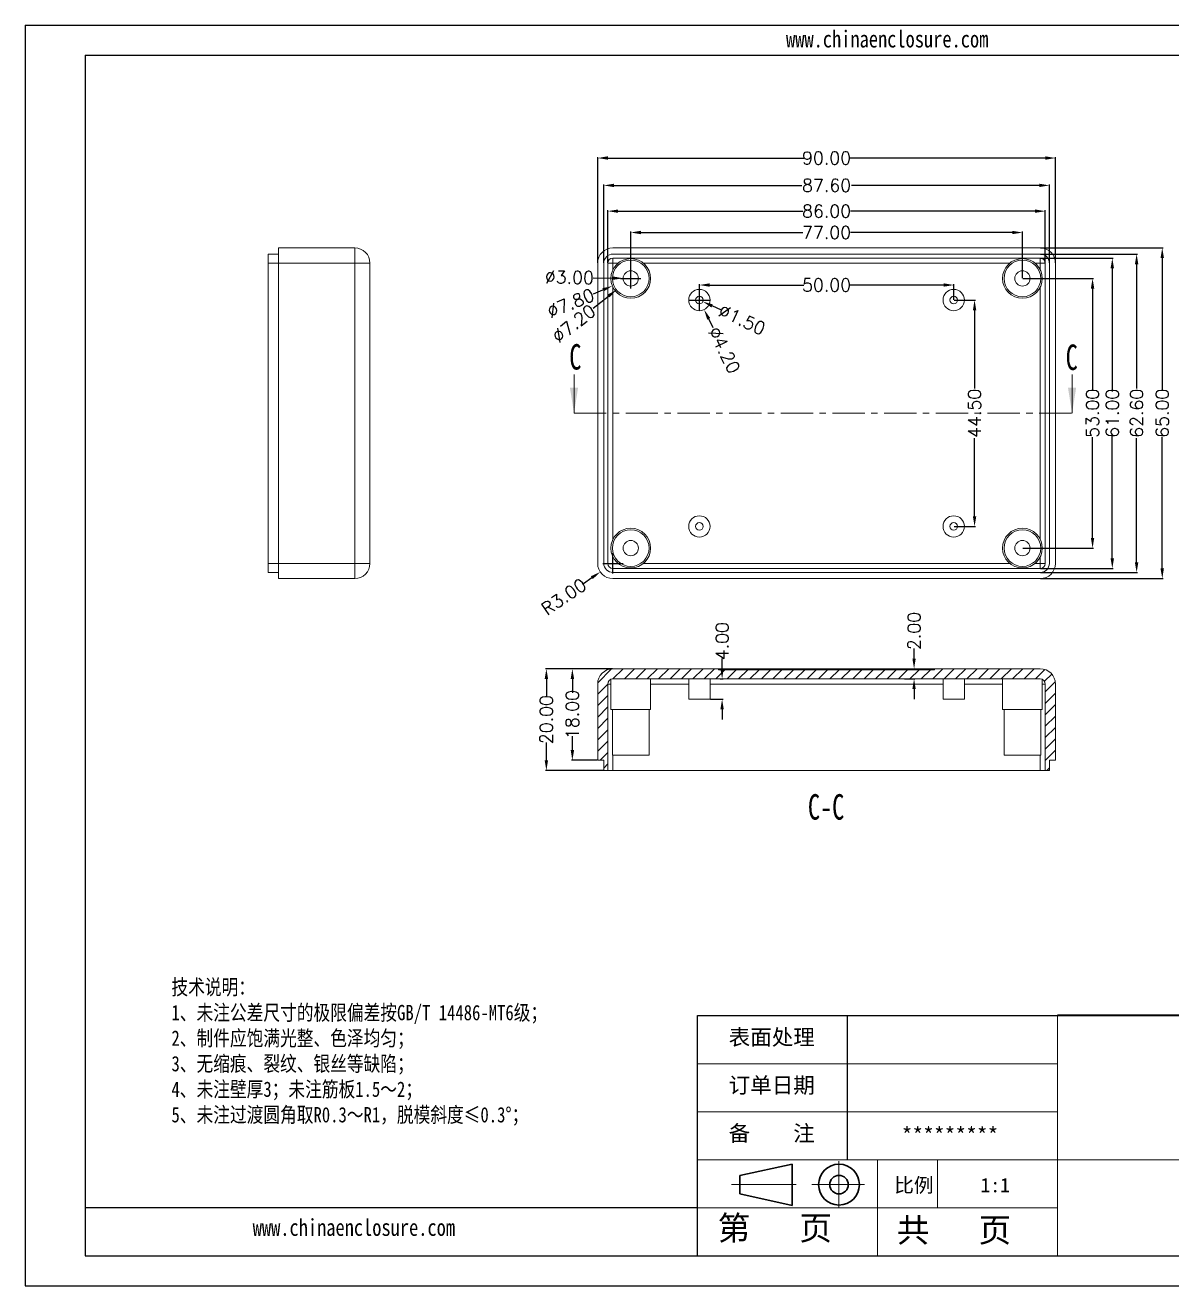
# Model space of a CAD drawing. Header units: inches. Extents: x -1639 to -887, y 346 to 594.
# Drawn here: x -1237.3 to -1011.9, y 346.2 to 594 of the extents above; entities that cross this region are included whole.
import ezdxf

# ---------------------------------------------------------------- set-up
doc = ezdxf.new("R2010")
doc.units = ezdxf.units.IN
doc.linetypes.add('CENTER', pattern=[10.16, 6.35, -1.27, 1.27, -1.27])
doc.linetypes.add('CENTER2', pattern=[28.575, 19.05, -3.175, 3.175, -3.175])
doc.layers.add('文字', color=81, linetype='Continuous')
for name, color, linetype, lineweight in [('粗实线', 7, 'Continuous', 30), ('细实线', 3, 'Continuous', 9), ('细点划线', 2, 'CENTER2', 9)]:
    doc.layers.add(name, color=color, linetype=linetype, lineweight=lineweight)
doc.styles.add('SLDTEXTSTYLE6', font='TXT', dxfattribs={"width": 0.7})
doc.styles.get("Standard").update_dxf_attribs({"font": 'txt', "bigfont": 'gbcbig.shx'})
doc.styles.add('宋体', font='', dxfattribs={"width": 0.8, "height": 3.5})
doc.styles.get('宋体').set_extended_font_data('SimSun')
doc.dimstyles.new('2.5', dxfattribs={"dimtxt": 2.5, "dimasz": 2, "dimexe": 0.18, "dimexo": 0.0625, "dimgap": 0.09, "dimtad": 0, "dimzin": 0, "dimdsep": 46, "dimtxsty": 'Standard', "dimcen": 2, "dimclrd": 3, "dimclre": 3, "dimclrt": 256, "dimadec": 0, "dimazin": 0, "dimtfac": 1, "dimtofl": 0, "dimtmove": 0, "dimatfit": 3, "dimfxl": 0, "dimtolj": 1, "dimtzin": 0, "dimarcsym": 0})

# ---------------------------------------------------------------- blocks, each defined once
blk = doc.blocks.new('*D123')
at = {"color": 3, "lineweight": -2, "transparency": 16777216}
for p, q in [((-1104.78, 540.01), (-1104.78, 543.08)), ((-1102.78, 542.9), (-1084.25, 542.9)), ((-1056.78, 542.9), (-1075.32, 542.9)), ((-1054.78, 540.01), (-1054.78, 543.08))]:
    blk.add_line(p, q, dxfattribs=at)
at = {"color": 3, "transparency": 16777216}
for points in [[(-1102.78, 543.23), (-1102.78, 542.57), (-1104.78, 542.9)], [(-1056.78, 543.23), (-1056.78, 542.57), (-1054.78, 542.9)]]:
    blk.add_solid(points, dxfattribs=at)
at = {"layer": 'Defpoints', "color": 0, "transparency": 16777216}
for p in [(-1054.78, 542.9), (-1104.78, 539.94), (-1054.78, 539.94)]:
    blk.add_point(p, dxfattribs=at)
at = {"transparency": 16777216, "insert": (-1079.78, 542.9), "char_height": 2.5, "attachment_point": 5}
blk.add_mtext('\\A1;50.00', dxfattribs=at)
blk = doc.blocks.new('*D124')
at = {"color": 3, "lineweight": -2, "transparency": 16777216}
for p, q in [((-1118.28, 544.26), (-1118.28, 553.4)), ((-1116.28, 553.22), (-1084.46, 553.22)), ((-1043.28, 553.22), (-1075.11, 553.22)), ((-1041.28, 544.26), (-1041.28, 553.4))]:
    blk.add_line(p, q, dxfattribs=at)
at = {"color": 3, "transparency": 16777216}
for points in [[(-1116.28, 553.56), (-1116.28, 552.89), (-1118.28, 553.22)], [(-1043.28, 553.56), (-1043.28, 552.89), (-1041.28, 553.22)]]:
    blk.add_solid(points, dxfattribs=at)
at = {"layer": 'Defpoints', "color": 0, "transparency": 16777216}
for p in [(-1041.28, 553.22), (-1118.28, 544.19), (-1041.28, 544.19)]:
    blk.add_point(p, dxfattribs=at)
at = {"transparency": 16777216, "insert": (-1079.78, 553.22), "char_height": 2.5, "attachment_point": 5}
blk.add_mtext('\\A1;77.00', dxfattribs=at)
blk = doc.blocks.new('*D125')
at = {"color": 3, "lineweight": -2, "transparency": 16777216}
for p, q in [((-1122.78, 547.26), (-1122.78, 557.6)), ((-1036.78, 547.26), (-1036.78, 557.6)), ((-1120.78, 557.42), (-1084.46, 557.42)), ((-1038.78, 557.42), (-1075.11, 557.42))]:
    blk.add_line(p, q, dxfattribs=at)
at = {"color": 3, "transparency": 16777216}
for points in [[(-1120.78, 557.75), (-1120.78, 557.09), (-1122.78, 557.42)], [(-1038.78, 557.75), (-1038.78, 557.09), (-1036.78, 557.42)]]:
    blk.add_solid(points, dxfattribs=at)
at = {"layer": 'Defpoints', "color": 0, "transparency": 16777216}
for p in [(-1036.78, 557.42), (-1122.78, 547.19), (-1036.78, 547.19)]:
    blk.add_point(p, dxfattribs=at)
at = {"transparency": 16777216, "insert": (-1079.78, 557.42), "char_height": 2.5, "attachment_point": 5}
blk.add_mtext('\\A1;86.00', dxfattribs=at)
blk = doc.blocks.new('*D126')
at = {"color": 3, "lineweight": -2, "transparency": 16777216}
for p, q in [((-1123.58, 547.26), (-1123.58, 562.66)), ((-1121.58, 562.48), (-1084.66, 562.48)), ((-1037.98, 562.48), (-1074.9, 562.48)), ((-1035.98, 547.26), (-1035.98, 562.66))]:
    blk.add_line(p, q, dxfattribs=at)
at = {"color": 3, "transparency": 16777216}
for points in [[(-1121.58, 562.81), (-1121.58, 562.15), (-1123.58, 562.48)], [(-1037.98, 562.81), (-1037.98, 562.15), (-1035.98, 562.48)]]:
    blk.add_solid(points, dxfattribs=at)
at = {"layer": 'Defpoints', "color": 0, "transparency": 16777216}
for p in [(-1123.58, 562.48), (-1123.58, 547.19), (-1035.98, 547.19)]:
    blk.add_point(p, dxfattribs=at)
at = {"transparency": 16777216, "insert": (-1079.78, 562.48), "char_height": 2.5, "attachment_point": 5}
blk.add_mtext('\\A1;87.60', dxfattribs=at)
blk = doc.blocks.new('*D127')
at = {"color": 3, "lineweight": -2, "transparency": 16777216}
for p, q in [((-1124.78, 547.26), (-1124.78, 568.04)), ((-1122.78, 567.86), (-1084.25, 567.86)), ((-1036.78, 567.86), (-1075.32, 567.86)), ((-1034.78, 547.26), (-1034.78, 568.04))]:
    blk.add_line(p, q, dxfattribs=at)
at = {"color": 3, "transparency": 16777216}
for points in [[(-1122.78, 568.2), (-1122.78, 567.53), (-1124.78, 567.86)], [(-1036.78, 568.2), (-1036.78, 567.53), (-1034.78, 567.86)]]:
    blk.add_solid(points, dxfattribs=at)
at = {"layer": 'Defpoints', "color": 0, "transparency": 16777216}
for p in [(-1124.78, 567.86), (-1124.78, 547.19), (-1034.78, 547.19)]:
    blk.add_point(p, dxfattribs=at)
at = {"transparency": 16777216, "insert": (-1079.78, 567.86), "char_height": 2.5, "attachment_point": 5}
blk.add_mtext('\\A1;90.00', dxfattribs=at)
blk = doc.blocks.new('*D128')
at = {"color": 3, "lineweight": -2, "transparency": 16777216}
for p, q in [((-1054.72, 539.94), (-1050.51, 539.94)), ((-1050.69, 537.94), (-1050.69, 522.57)), ((-1050.69, 497.44), (-1050.69, 512.81)), ((-1054.72, 495.44), (-1050.51, 495.44))]:
    blk.add_line(p, q, dxfattribs=at)
at = {"color": 3, "transparency": 16777216}
for points in [[(-1051.02, 537.94), (-1050.35, 537.94), (-1050.69, 539.94)], [(-1051.02, 497.44), (-1050.35, 497.44), (-1050.69, 495.44)]]:
    blk.add_solid(points, dxfattribs=at)
at = {"layer": 'Defpoints', "color": 0, "transparency": 16777216}
for p in [(-1054.78, 539.94), (-1050.69, 539.94), (-1054.78, 495.44)]:
    blk.add_point(p, dxfattribs=at)
at = {"transparency": 16777216, "insert": (-1050.69, 517.69), "char_height": 2.5, "attachment_point": 5, "rotation": 90}
blk.add_mtext('\\A1;44.50', dxfattribs=at)
blk = doc.blocks.new('*D129')
at = {"color": 3, "lineweight": -2, "transparency": 16777216}
for p, q in [((-1041.22, 544.19), (-1027.31, 544.19)), ((-1027.49, 542.19), (-1027.49, 522.37)), ((-1027.49, 493.19), (-1027.49, 513.02)), ((-1041.22, 491.19), (-1027.31, 491.19))]:
    blk.add_line(p, q, dxfattribs=at)
at = {"color": 3, "transparency": 16777216}
for points in [[(-1027.83, 542.19), (-1027.16, 542.19), (-1027.49, 544.19)], [(-1027.83, 493.19), (-1027.16, 493.19), (-1027.49, 491.19)]]:
    blk.add_solid(points, dxfattribs=at)
at = {"layer": 'Defpoints', "color": 0, "transparency": 16777216}
for p in [(-1041.28, 544.19), (-1027.49, 544.19), (-1041.28, 491.19)]:
    blk.add_point(p, dxfattribs=at)
at = {"transparency": 16777216, "insert": (-1027.49, 517.69), "char_height": 2.5, "attachment_point": 5, "rotation": 90}
blk.add_mtext('\\A1;53.00', dxfattribs=at)
blk = doc.blocks.new('*D130')
at = {"color": 3, "lineweight": -2, "transparency": 16777216}
for p, q in [((-1037.72, 548.19), (-1023.43, 548.19)), ((-1023.61, 546.19), (-1023.61, 521.95)), ((-1023.61, 489.19), (-1023.61, 513.44)), ((-1037.72, 487.19), (-1023.43, 487.19))]:
    blk.add_line(p, q, dxfattribs=at)
at = {"color": 3, "transparency": 16777216}
for points in [[(-1023.95, 546.19), (-1023.28, 546.19), (-1023.61, 548.19)], [(-1023.95, 489.19), (-1023.28, 489.19), (-1023.61, 487.19)]]:
    blk.add_solid(points, dxfattribs=at)
at = {"layer": 'Defpoints', "color": 0, "transparency": 16777216}
for p in [(-1037.78, 548.19), (-1037.78, 487.19), (-1023.61, 487.19)]:
    blk.add_point(p, dxfattribs=at)
at = {"transparency": 16777216, "insert": (-1023.61, 517.69), "char_height": 2.5, "attachment_point": 5, "rotation": 90}
blk.add_mtext('\\A1;61.00', dxfattribs=at)
blk = doc.blocks.new('*D131')
at = {"color": 3, "lineweight": -2, "transparency": 16777216}
for p, q in [((-1037.72, 548.99), (-1018.65, 548.99)), ((-1018.83, 546.99), (-1018.83, 522.57)), ((-1018.83, 488.39), (-1018.83, 512.81)), ((-1037.72, 486.39), (-1018.65, 486.39))]:
    blk.add_line(p, q, dxfattribs=at)
at = {"color": 3, "transparency": 16777216}
for points in [[(-1019.17, 546.99), (-1018.5, 546.99), (-1018.83, 548.99)], [(-1019.17, 488.39), (-1018.5, 488.39), (-1018.83, 486.39)]]:
    blk.add_solid(points, dxfattribs=at)
at = {"layer": 'Defpoints', "color": 0, "transparency": 16777216}
for p in [(-1037.78, 548.99), (-1018.83, 548.99), (-1037.78, 486.39)]:
    blk.add_point(p, dxfattribs=at)
at = {"transparency": 16777216, "insert": (-1018.83, 517.69), "char_height": 2.5, "attachment_point": 5, "rotation": 90}
blk.add_mtext('\\A1;62.60', dxfattribs=at)
blk = doc.blocks.new('*D132')
at = {"color": 3, "lineweight": -2, "transparency": 16777216}
for p, q in [((-1037.72, 550.19), (-1013.61, 550.19)), ((-1013.79, 548.19), (-1013.79, 522.37)), ((-1013.79, 487.19), (-1013.79, 513.02)), ((-1037.72, 485.19), (-1013.61, 485.19))]:
    blk.add_line(p, q, dxfattribs=at)
at = {"color": 3, "transparency": 16777216}
for points in [[(-1014.13, 548.19), (-1013.46, 548.19), (-1013.79, 550.19)], [(-1014.13, 487.19), (-1013.46, 487.19), (-1013.79, 485.19)]]:
    blk.add_solid(points, dxfattribs=at)
at = {"layer": 'Defpoints', "color": 0, "transparency": 16777216}
for p in [(-1037.78, 550.19), (-1013.79, 550.19), (-1037.78, 485.19)]:
    blk.add_point(p, dxfattribs=at)
at = {"transparency": 16777216, "insert": (-1013.79, 517.69), "char_height": 2.5, "attachment_point": 5, "rotation": 90}
blk.add_mtext('\\A1;65.00', dxfattribs=at)
blk = doc.blocks.new('*D133')
at = {"color": 3, "lineweight": -2, "transparency": 16777216}
for p, q in [((-1104.78, 537.94), (-1104.78, 541.94)), ((-1106.78, 539.94), (-1102.78, 539.94)), ((-1100.46, 537.96), (-1102.28, 538.8))]:
    blk.add_line(p, q, dxfattribs=at)
at = {"color": 3, "transparency": 16777216}
blk.add_solid([(-1102.14, 539.1), (-1102.42, 538.49), (-1104.1, 539.63)], dxfattribs=at)
at = {"layer": 'Defpoints', "color": 0, "transparency": 16777216}
for p in [(-1105.47, 540.26), (-1104.1, 539.63)]:
    blk.add_point(p, dxfattribs=at)
at = {"transparency": 16777216, "insert": (-1096.41, 536.1), "char_height": 2.5, "attachment_point": 5, "rotation": 335.386}
blk.add_mtext('\\A1;∅1.50', dxfattribs=at)
blk = doc.blocks.new('*D134')
at = {"color": 3, "lineweight": -2, "transparency": 16777216}
for p, q in [((-1104.78, 537.94), (-1104.78, 541.94)), ((-1106.78, 539.94), (-1102.78, 539.94)), ((-1102.07, 534.48), (-1102.96, 536.27))]:
    blk.add_line(p, q, dxfattribs=at)
at = {"color": 3, "transparency": 16777216}
blk.add_solid([(-1102.66, 536.42), (-1103.26, 536.12), (-1103.85, 538.06)], dxfattribs=at)
at = {"layer": 'Defpoints', "color": 0, "transparency": 16777216}
for p in [(-1105.72, 541.82), (-1103.85, 538.06)]:
    blk.add_point(p, dxfattribs=at)
at = {"transparency": 16777216, "insert": (-1099.9, 530.11), "char_height": 2.5, "attachment_point": 5, "rotation": 296.4252}
blk.add_mtext('\\A1;∅4.20', dxfattribs=at)
blk = doc.blocks.new('*D135')
at = {"color": 3, "lineweight": -2, "transparency": 16777216}
for p, q in [((-1118.28, 542.19), (-1118.28, 546.19)), ((-1120.28, 544.19), (-1116.28, 544.19)), ((-1125.59, 541.19), (-1123.74, 541.95))]:
    blk.add_line(p, q, dxfattribs=at)
at = {"color": 3, "transparency": 16777216}
blk.add_solid([(-1123.87, 542.26), (-1123.61, 541.64), (-1121.89, 542.71)], dxfattribs=at)
at = {"layer": 'Defpoints', "color": 0, "transparency": 16777216}
for p in [(-1114.68, 545.68), (-1121.89, 542.71)]:
    blk.add_point(p, dxfattribs=at)
at = {"transparency": 16777216, "insert": (-1130.1, 539.33), "char_height": 2.5, "attachment_point": 5, "rotation": 22.3582}
blk.add_mtext('\\A1;∅7.80', dxfattribs=at)
blk = doc.blocks.new('*D136')
at = {"color": 3, "lineweight": -2, "transparency": 16777216}
for p, q in [((-1118.28, 542.19), (-1118.28, 546.19)), ((-1120.28, 544.19), (-1116.28, 544.19)), ((-1125.64, 538.36), (-1122.67, 540.71))]:
    blk.add_line(p, q, dxfattribs=at)
at = {"color": 3, "transparency": 16777216}
blk.add_solid([(-1122.88, 540.98), (-1122.46, 540.45), (-1121.1, 541.96)], dxfattribs=at)
at = {"layer": 'Defpoints', "color": 0, "transparency": 16777216}
for p in [(-1115.46, 546.43), (-1121.1, 541.96)]:
    blk.add_point(p, dxfattribs=at)
at = {"transparency": 16777216, "insert": (-1129.47, 535.32), "char_height": 2.5, "attachment_point": 5, "rotation": 38.4086}
blk.add_mtext('\\A1;∅7.20', dxfattribs=at)
blk = doc.blocks.new('*D137')
at = {"color": 3, "lineweight": -2, "transparency": 16777216}
for p, q in [((-1118.28, 542.19), (-1118.28, 546.19)), ((-1125.67, 544.33), (-1121.78, 544.26)), ((-1120.28, 544.19), (-1116.28, 544.19))]:
    blk.add_line(p, q, dxfattribs=at)
at = {"color": 3, "transparency": 16777216}
blk.add_solid([(-1121.78, 544.59), (-1121.79, 543.92), (-1119.78, 544.22)], dxfattribs=at)
at = {"layer": 'Defpoints', "color": 0, "transparency": 16777216}
for p in [(-1119.78, 544.22), (-1116.78, 544.17)]:
    blk.add_point(p, dxfattribs=at)
at = {"transparency": 16777216, "insert": (-1130.34, 544.42), "char_height": 2.5, "attachment_point": 5, "rotation": 358.9355}
blk.add_mtext('\\A1;∅3.00', dxfattribs=at)
blk = doc.blocks.new('*D140')
at = {"color": 3, "lineweight": -2, "transparency": 16777216}
for p, q in [((-1123.78, 488.19), (-1119.78, 488.19)), ((-1121.78, 486.19), (-1121.78, 490.19)), ((-1127.57, 484.26), (-1125.92, 485.38))]:
    blk.add_line(p, q, dxfattribs=at)
at = {"color": 3, "transparency": 16777216}
blk.add_solid([(-1126.11, 485.66), (-1125.73, 485.11), (-1124.26, 486.51)], dxfattribs=at)
at = {"layer": 'Defpoints', "color": 0, "transparency": 16777216}
for p in [(-1121.78, 488.19), (-1124.26, 486.51)]:
    blk.add_point(p, dxfattribs=at)
at = {"transparency": 16777216, "insert": (-1131.44, 481.63), "char_height": 2.5, "attachment_point": 5, "rotation": 34.1977}
blk.add_mtext('\\A1;R3.00', dxfattribs=at)
blk = doc.blocks.new('*D141')
at = {"color": 3, "lineweight": -2, "transparency": 16777216}
for p, q in [((-1121.85, 467.48), (-1129.94, 467.48)), ((-1129.76, 465.48), (-1129.76, 462.73)), ((-1129.76, 451.48), (-1129.76, 454.22)), ((-1124.85, 449.48), (-1129.94, 449.48))]:
    blk.add_line(p, q, dxfattribs=at)
at = {"color": 3, "transparency": 16777216}
for points in [[(-1130.09, 465.48), (-1129.42, 465.48), (-1129.76, 467.48)], [(-1130.09, 451.48), (-1129.42, 451.48), (-1129.76, 449.48)]]:
    blk.add_solid(points, dxfattribs=at)
at = {"layer": 'Defpoints', "color": 0, "transparency": 16777216}
for p in [(-1129.76, 467.48), (-1121.78, 467.48), (-1124.78, 449.48)]:
    blk.add_point(p, dxfattribs=at)
at = {"transparency": 16777216, "insert": (-1129.76, 458.48), "char_height": 2.5, "attachment_point": 5, "rotation": 90}
blk.add_mtext('\\A1;18.00', dxfattribs=at)
blk = doc.blocks.new('*D142')
at = {"color": 3, "lineweight": -2, "transparency": 16777216}
for p, q in [((-1121.85, 467.48), (-1135.05, 467.48)), ((-1134.87, 465.48), (-1134.87, 461.94)), ((-1134.87, 449.48), (-1134.87, 453.01)), ((-1123.65, 447.48), (-1135.05, 447.48))]:
    blk.add_line(p, q, dxfattribs=at)
at = {"color": 3, "transparency": 16777216}
for points in [[(-1135.2, 465.48), (-1134.53, 465.48), (-1134.87, 467.48)], [(-1135.2, 449.48), (-1134.53, 449.48), (-1134.87, 447.48)]]:
    blk.add_solid(points, dxfattribs=at)
at = {"layer": 'Defpoints', "color": 0, "transparency": 16777216}
for p in [(-1134.87, 467.48), (-1121.78, 467.48), (-1123.58, 447.48)]:
    blk.add_point(p, dxfattribs=at)
at = {"transparency": 16777216, "insert": (-1134.87, 457.48), "char_height": 2.5, "attachment_point": 5, "rotation": 90}
blk.add_mtext('\\A1;20.00', dxfattribs=at)
blk = doc.blocks.new('*D143')
at = {"color": 3, "lineweight": -2, "transparency": 16777216}
for p, q in [((-1100.32, 467.48), (-1100.32, 469.48)), ((-1100.67, 465.48), (-1100.14, 465.48)), ((-1102.62, 461.48), (-1100.14, 461.48)), ((-1100.32, 459.48), (-1100.32, 457.48))]:
    blk.add_line(p, q, dxfattribs=at)
at = {"color": 3, "transparency": 16777216}
for points in [[(-1100.66, 467.48), (-1099.99, 467.48), (-1100.32, 465.48)], [(-1100.66, 459.48), (-1099.99, 459.48), (-1100.32, 461.48)]]:
    blk.add_solid(points, dxfattribs=at)
at = {"layer": 'Defpoints', "color": 0, "transparency": 16777216}
for p in [(-1100.74, 465.48), (-1100.32, 465.48), (-1102.68, 461.48)]:
    blk.add_point(p, dxfattribs=at)
at = {"transparency": 16777216, "insert": (-1100.32, 472.9), "char_height": 2.5, "attachment_point": 5, "rotation": 90}
blk.add_mtext('\\A1;4.00', dxfattribs=at)
blk = doc.blocks.new('*D144')
at = {"color": 3, "lineweight": -2, "transparency": 16777216}
for p, q in [((-1062.58, 469.48), (-1062.58, 471.48)), ((-1063.32, 467.48), (-1062.4, 467.48)), ((-1064.46, 465.48), (-1062.4, 465.48)), ((-1062.58, 463.48), (-1062.58, 461.48))]:
    blk.add_line(p, q, dxfattribs=at)
at = {"color": 3, "transparency": 16777216}
for points in [[(-1062.91, 469.48), (-1062.25, 469.48), (-1062.58, 467.48)], [(-1062.91, 463.48), (-1062.25, 463.48), (-1062.58, 465.48)]]:
    blk.add_solid(points, dxfattribs=at)
at = {"layer": 'Defpoints', "color": 0, "transparency": 16777216}
for p in [(-1063.39, 467.48), (-1062.58, 467.48), (-1064.52, 465.48)]:
    blk.add_point(p, dxfattribs=at)
at = {"transparency": 16777216, "insert": (-1062.58, 474.9), "char_height": 2.5, "attachment_point": 5, "rotation": 90}
blk.add_mtext('\\A1;2.00', dxfattribs=at)

msp = doc.modelspace()

# ---------------------------------------------------------------- hatches: boundary and pattern name
at = {"linetype": 'Continuous', "lineweight": 0}
h = msp.add_hatch(dxfattribs=at)
h.set_pattern_fill('ANSI31', color=4, scale=0.5, style=0)
edge = h.paths.add_edge_path(flags=0)
edge.add_arc((-1121.783, 464.477), 3, 90, 180)
edge.add_line((-1124.783, 464.477), (-1124.783, 449.477))
edge.add_line((-1124.783, 449.477), (-1123.583, 449.477))
edge.add_line((-1123.583, 449.477), (-1123.583, 447.477))
edge.add_line((-1123.583, 447.477), (-1122.783, 447.477))
edge.add_line((-1122.783, 447.477), (-1122.783, 464.477))
edge.add_arc((-1121.783, 464.477), 1, 90, 180, ccw=False)
edge.add_line((-1121.783, 465.477), (-1037.783, 465.477))
edge.add_arc((-1037.783, 464.477), 1, 0, 90, ccw=False)
edge.add_line((-1036.783, 464.477), (-1036.783, 447.477))
edge.add_line((-1036.783, 447.477), (-1035.983, 447.477))
edge.add_line((-1035.983, 447.477), (-1035.983, 449.477))
edge.add_line((-1035.983, 449.477), (-1034.783, 449.477))
edge.add_line((-1034.783, 449.477), (-1034.783, 464.477))
edge.add_arc((-1037.783, 464.477), 3, 0, 90)
edge.add_line((-1037.783, 467.477), (-1058.533, 467.477))
edge.add_line((-1058.533, 467.477), (-1058.533, 467.277))
edge.add_line((-1058.533, 467.277), (-1101.033, 467.277))
edge.add_line((-1101.033, 467.277), (-1101.033, 467.477))
edge.add_line((-1101.033, 467.477), (-1121.783, 467.477))

# ---------------------------------------------------------------- linework, layer by layer
for p, q in [((-1237.323, 593.968), (-886.901, 593.968)), ((-1237.323, 593.968), (-1237.323, 346.195)), ((-1225.524, 588.068), (-892.801, 588.068)), ((-1225.524, 588.068), (-1225.524, 352.094)), ((-1105.177, 352.094), (-1105.177, 399.289)), ((-1105.177, 399.289), (-1034.385, 399.289)), ((-1075.681, 370.972), (-1075.681, 399.289)), ((-1105.177, 361.533), (-1225.524, 361.533)), ((-1225.524, 352.094), (-892.801, 352.094)), ((-1237.323, 346.195), (-886.901, 346.195))]:
    msp.add_line(p, q)
at = {"color": 7, "linetype": 'Continuous', "lineweight": 15}
for p, q in [((-1187.547, 547.193), (-1187.547, 550.193)), ((-1187.547, 550.193), (-1172.547, 550.193)), ((-1172.547, 550.193), (-1172.547, 547.193)), ((-1037.783, 550.193), (-1121.783, 550.193)), ((-1187.547, 548.993), (-1189.547, 548.993)), ((-1189.547, 547.193), (-1189.547, 548.993)), ((-1037.783, 548.993), (-1121.783, 548.993)), ((-1121.783, 548.193), (-1037.783, 548.193)), ((-1121.783, 548.193), (-1121.783, 547.193)), ((-1037.783, 547.193), (-1037.783, 548.193)), ((-1187.547, 547.193), (-1189.547, 547.193)), ((-1189.547, 488.193), (-1189.547, 547.193)), ((-1172.547, 547.193), (-1187.547, 547.193)), ((-1187.547, 488.193), (-1187.547, 547.193)), ((-1172.547, 488.193), (-1172.547, 547.193)), ((-1169.547, 547.193), (-1172.547, 547.193)), ((-1169.547, 547.193), (-1169.547, 488.193)), ((-1124.783, 547.193), (-1124.783, 488.193)), ((-1123.583, 547.193), (-1123.583, 488.193)), ((-1122.783, 488.193), (-1122.783, 547.193)), ((-1122.783, 547.193), (-1121.783, 547.193)), ((-1121.783, 547.193), (-1120.775, 547.193)), ((-1121.783, 545.913), (-1121.783, 547.193)), ((-1115.791, 547.193), (-1043.775, 547.193)), ((-1038.791, 547.193), (-1037.783, 547.193)), ((-1037.783, 547.193), (-1036.783, 547.193)), ((-1037.783, 547.193), (-1037.783, 545.913)), ((-1036.783, 547.193), (-1036.783, 488.193)), ((-1035.983, 488.193), (-1035.983, 547.193)), ((-1034.783, 488.193), (-1034.783, 547.193)), ((-1121.783, 492.913), (-1121.783, 542.473)), ((-1037.783, 542.473), (-1037.783, 492.913)), ((-1187.547, 488.193), (-1189.547, 488.193)), ((-1189.547, 486.393), (-1189.547, 488.193)), ((-1187.547, 488.193), (-1172.547, 488.193)), ((-1187.547, 485.193), (-1187.547, 488.193)), ((-1169.547, 488.193), (-1172.547, 488.193)), ((-1172.547, 488.193), (-1172.547, 485.193)), ((-1122.783, 488.193), (-1121.783, 488.193)), ((-1121.783, 488.193), (-1121.783, 489.473)), ((-1121.783, 487.193), (-1121.783, 488.193)), ((-1120.775, 488.193), (-1121.783, 488.193)), ((-1043.775, 488.193), (-1115.791, 488.193)), ((-1037.783, 488.193), (-1038.791, 488.193)), ((-1037.783, 489.473), (-1037.783, 488.193)), ((-1037.783, 488.193), (-1037.783, 487.193)), ((-1037.783, 488.193), (-1036.783, 488.193)), ((-1187.547, 486.393), (-1189.547, 486.393)), ((-1037.783, 487.193), (-1121.783, 487.193)), ((-1121.783, 486.393), (-1037.783, 486.393)), ((-1172.547, 485.193), (-1187.547, 485.193)), ((-1121.783, 485.193), (-1037.783, 485.193)), ((-1121.783, 467.477), (-1101.033, 467.477)), ((-1101.033, 467.277), (-1101.033, 467.477)), ((-1099.033, 467.477), (-1101.033, 467.477)), ((-1101.033, 467.277), (-1058.533, 467.277)), ((-1099.033, 467.277), (-1099.033, 467.477)), ((-1060.533, 467.477), (-1099.033, 467.477)), ((-1060.533, 467.277), (-1060.533, 467.477)), ((-1058.533, 467.477), (-1060.533, 467.477)), ((-1058.533, 467.477), (-1058.533, 467.277)), ((-1058.533, 467.477), (-1037.783, 467.477)), ((-1124.783, 464.477), (-1124.783, 449.477)), ((-1122.783, 464.477), (-1122.783, 447.477)), ((-1122.183, 465.394), (-1122.183, 459.477)), ((-1121.783, 465.477), (-1037.783, 465.477)), ((-1114.383, 459.477), (-1114.383, 465.477)), ((-1106.883, 465.477), (-1106.883, 461.477)), ((-1102.683, 461.477), (-1102.683, 465.477)), ((-1056.883, 465.477), (-1056.883, 461.477)), ((-1052.683, 461.477), (-1052.683, 465.477)), ((-1045.183, 465.477), (-1045.183, 459.477)), ((-1037.383, 459.477), (-1037.383, 465.394)), ((-1036.783, 447.477), (-1036.783, 464.477)), ((-1034.783, 449.477), (-1034.783, 464.477)), ((-1106.883, 461.477), (-1102.683, 461.477)), ((-1052.683, 461.477), (-1056.883, 461.477)), ((-1122.183, 459.477), (-1114.383, 459.477)), ((-1121.883, 459.477), (-1121.883, 450.477)), ((-1114.683, 450.477), (-1114.683, 459.477)), ((-1037.383, 459.477), (-1045.183, 459.477)), ((-1044.883, 459.477), (-1044.883, 450.477)), ((-1037.683, 450.477), (-1037.683, 459.477)), ((-1123.583, 449.477), (-1124.783, 449.477)), ((-1123.583, 447.477), (-1123.583, 449.477)), ((-1121.883, 450.477), (-1114.683, 450.477)), ((-1037.683, 450.477), (-1044.883, 450.477)), ((-1034.783, 449.477), (-1035.983, 449.477)), ((-1035.983, 449.477), (-1035.983, 447.477)), ((-1123.583, 447.477), (-1122.783, 447.477)), ((-1122.783, 447.477), (-1121.783, 447.477)), ((-1037.783, 447.477), (-1121.783, 447.477)), ((-1037.783, 447.477), (-1036.783, 447.477)), ((-1036.783, 447.477), (-1035.983, 447.477))]:
    msp.add_line(p, q, dxfattribs=at)
at = {"color": 7, "linetype": 'Continuous', "lineweight": 0}
for p, q in [((-1129.434, 525.293), (-1129.434, 517.693)), ((-1031.519, 525.293), (-1031.519, 517.693))]:
    msp.add_line(p, q, dxfattribs=at)
at = {"color": 1, "linetype": 'CENTER', "lineweight": 0}
msp.add_line((-1129.434, 517.693), (-1031.519, 517.693), dxfattribs=at)
at = {"color": 8, "linetype": 'Continuous', "lineweight": 15}
for p, q in [((-1122.183, 464.477), (-1122.783, 464.477)), ((-1114.383, 464.477), (-1106.883, 464.477)), ((-1102.683, 464.477), (-1056.883, 464.477)), ((-1052.683, 464.477), (-1045.183, 464.477)), ((-1036.783, 464.477), (-1037.383, 464.477)), ((-1121.783, 447.477), (-1121.783, 450.477)), ((-1037.783, 450.477), (-1037.783, 447.477))]:
    msp.add_line(p, q, dxfattribs=at)
at = {"color": 7, "linetype": 'Continuous', "lineweight": 15}
for centre, radius in [((-1118.283, 544.193), 3.9), ((-1118.283, 544.193), 3.6), ((-1041.283, 544.193), 3.9), ((-1041.283, 544.193), 3.6), ((-1118.283, 544.193), 1.5), ((-1041.283, 544.193), 1.5), ((-1104.783, 539.943), 2.1), ((-1104.783, 539.943), 0.75), ((-1054.783, 539.943), 2.1), ((-1054.783, 539.943), 0.75), ((-1104.783, 495.443), 2.1), ((-1104.783, 495.443), 0.75), ((-1054.783, 495.443), 2.1), ((-1054.783, 495.443), 0.75), ((-1118.283, 491.193), 3.9), ((-1118.283, 491.193), 3.6), ((-1041.283, 491.193), 3.9), ((-1041.283, 491.193), 3.6), ((-1118.283, 491.193), 1.5), ((-1041.283, 491.193), 1.5)]:
    msp.add_circle(centre, radius, dxfattribs=at)
for centre, radius, start, end in [((-1172.547, 547.193), 3, 0, 90), ((-1121.783, 547.193), 3, 90, 180), ((-1037.783, 547.193), 3, 0, 90), ((-1121.783, 547.193), 1.8, 90, 180), ((-1121.783, 547.193), 1, 90, 180), ((-1037.783, 547.193), 1.8, 0, 90), ((-1037.783, 547.193), 1, 0, 90), ((-1172.547, 488.193), 3, 270, 0), ((-1121.783, 488.193), 3, 180, 270), ((-1121.783, 488.193), 1.8, 180, 270), ((-1121.783, 488.193), 1, 180, 270), ((-1037.783, 488.193), 1.8, 270, 0), ((-1037.783, 488.193), 1, 270, 0), ((-1037.783, 488.193), 3, 270, 0), ((-1121.783, 464.477), 3, 90, 180), ((-1037.783, 464.477), 3, 0, 90), ((-1121.783, 464.477), 1, 90, 180), ((-1037.783, 464.477), 1, 0, 90)]:
    msp.add_arc(centre, radius, start, end, dxfattribs=at)
at = {"color": 7, "linetype": 'Continuous', "lineweight": 0}
for points in [[(-1129.434, 517.693), (-1128.634, 522.693), (-1130.234, 522.693)], [(-1031.519, 517.693), (-1030.719, 522.693), (-1032.319, 522.693)]]:
    msp.add_solid(points, dxfattribs=at)
at = {"layer": '粗实线', "color": 7, "lineweight": 40}
msp.add_line((-892.801, 399.289), (-1034.385, 399.289), dxfattribs=at)
at = {"layer": '粗实线', "color": 7}
for p, q in [((-1086.522, 370.089), (-1096.836, 367.903)), ((-1086.522, 370.089), (-1086.522, 362.006)), ((-1096.836, 367.903), (-1096.836, 364.256)), ((-1096.836, 364.256), (-1086.522, 362.006))]:
    msp.add_line(p, q, dxfattribs=at)
for radius in [4.01, 1.824]:
    msp.add_circle((-1077.343, 366.08), radius, dxfattribs=at)
at = {"layer": '细实线', "color": 7}
for p, q in [((-1034.385, 399.289), (-1034.385, 352.094)), ((-1034.385, 389.85), (-1105.177, 389.85)), ((-1034.385, 380.411), (-1105.177, 380.411)), ((-892.801, 370.972), (-1105.177, 370.972)), ((-1069.781, 370.972), (-1069.781, 352.094)), ((-1057.983, 370.972), (-1057.983, 361.533)), ((-1034.385, 361.533), (-1105.177, 361.533))]:
    msp.add_line(p, q, dxfattribs=at)
at = {"layer": '细点划线', "color": 7}
for p, q in [((-1077.343, 370.695), (-1077.343, 361.533)), ((-1098.48, 366.08), (-1085.732, 366.08)), ((-1082.706, 366.08), (-1072.343, 366.08))]:
    msp.add_line(p, q, dxfattribs=at)

# ---------------------------------------------------------------- texts
at = {"color": 7, "linetype": 'Continuous', "char_height": 5, "attachment_point": 1, "style": 'SLDTEXTSTYLE6'}
for s, insert in [('C', (-1130.363, 531.283)), ('C', (-1032.782, 531.204)), ('C-C', (-1083.454, 442.823))]:
    msp.add_mtext(s, dxfattribs=dict(at, insert=insert))
at = {"char_height": 3.10416, "width": 1764.25084, "attachment_point": 1}
for s, insert in [('{\\fSimHei|b0|i0|c134|p49;表面处理}', (-1099.021, 396.611)), ('{\\fSimHei|b0|i0|c134|p49;订单日期}', (-1099.021, 387.172)), ('{\\fSimHei|b0|i0|c134|p49;备    注}', (-1099.021, 377.733)), ('{\\fSimHei|b0|i0|c134|p49;*********}', (-1065.023, 377.333))]:
    msp.add_mtext(s, dxfattribs=dict(at, insert=insert))
at = {"layer": '文字', "color": 0, "attachment_point": 1, "style": '宋体'}
for s, insert, char_height, width in [('www.chinaenclosure.com', (-1087.758, 592.918), 3.32251, 58.37337), ('{\\H1.111x;技术说明：\\P1、未注公差尺寸的极限偏差按GB/T 14486-MT6级；\\P2、制件应饱满光整、色泽均匀；\\P3、无缩痕、裂纹、银丝等缺陷；\\P4、未注壁厚3；未注筋板1.5～2；\\P5、未注过渡圆角取R0.3～R1，脱模斜度≤0.3%%D；}', (-1208.573, 406.42), 2.71001, 128.63387), ('www.chinaenclosure.com', (-1192.602, 359.329), 3.32251, 58.37337)]:
    msp.add_mtext(s, dxfattribs=dict(at, insert=insert, char_height=char_height, width=width))
at = {"layer": '细实线', "color": 7, "attachment_point": 1}
for s, insert, char_height, width in [('{\\fSimSun|b0|i0|c134|p54;比例}', (-1066.478, 367.398), 2.83169, 12.43023), ('{\\fSimSun|b0|i0|c134|p54;1:1}', (-1049.517, 367.398), 2.83169, 12.43023), ('{\\fSimSun|b0|i0|c134|p54;第   页}', (-1101.206, 359.911), 4.71948, 35.39609), ('{\\fSimSun|b0|i0|c134|p54; 共   页}', (-1069.204, 359.51), 4.71948, 35.39609)]:
    msp.add_mtext(s, dxfattribs=dict(at, insert=insert, char_height=char_height, width=width))

# ---------------------------------------------------------------- dimensions: what is measured, and where the dimension line sits
for base, p1, p2, picture, middle in [((-1124.783, 567.864), (-1034.783, 547.193), (-1124.783, 547.193), '*D127', (-1079.783, 567.864)), ((-1123.583, 562.48), (-1035.983, 547.193), (-1123.583, 547.193), '*D126', (-1079.783, 562.48)), ((-1036.783, 557.419), (-1122.783, 547.193), (-1036.783, 547.193), '*D125', (-1079.783, 557.419)), ((-1041.283, 553.223), (-1118.283, 544.193), (-1041.283, 544.193), '*D124', (-1079.783, 553.223)), ((-1054.783, 542.9), (-1104.783, 539.943), (-1054.783, 539.943), '*D123', (-1079.783, 542.9))]:
    dim = msp.add_linear_dim(base=base, p1=p1, p2=p2, dimstyle='2.5')
    dim.commit()
    dim.dimension.update_dxf_attribs({"geometry": picture, "text_midpoint": middle})
for base, p1, p2, picture, middle in [((-1013.795, 550.193), (-1037.783, 485.193), (-1037.783, 550.193), '*D132', (-1013.795, 517.693)), ((-1018.833, 548.993), (-1037.783, 486.393), (-1037.783, 548.993), '*D131', (-1018.833, 517.693)), ((-1023.613, 487.193), (-1037.783, 548.193), (-1037.783, 487.193), '*D130', (-1023.613, 517.693)), ((-1027.494, 544.193), (-1041.283, 491.193), (-1041.283, 544.193), '*D129', (-1027.494, 517.693)), ((-1050.686, 539.943), (-1054.783, 495.443), (-1054.783, 539.943), '*D128', (-1050.686, 517.693)), ((-1062.58, 467.477), (-1064.518, 465.477), (-1063.386, 467.477), '*D144', (-1062.58, 474.901)), ((-1100.323, 465.477), (-1102.683, 461.477), (-1100.735, 465.477), '*D143', (-1100.323, 472.901)), ((-1134.866, 467.477), (-1123.583, 447.477), (-1121.783, 467.477), '*D142', (-1134.866, 457.477)), ((-1129.758, 467.477), (-1124.783, 449.477), (-1121.783, 467.477), '*D141', (-1129.758, 458.477))]:
    dim = msp.add_linear_dim(base=base, p1=p1, p2=p2, angle=90, dimstyle='2.5')
    dim.commit()
    dim.dimension.update_dxf_attribs({"geometry": picture, "text_midpoint": middle})
for p1, p2, picture, middle in [((-1116.783, 544.165), (-1119.783, 544.221), '*D137', (-1130.341, 544.417)), ((-1115.462, 546.43), (-1121.104, 541.956), '*D136', (-1129.47, 535.324))]:
    dim = msp.add_diameter_dim_2p(p1=p1, p2=p2, dimstyle='2.5')
    dim.commit()
    dim.dimension.update_dxf_attribs({"geometry": picture, "text_midpoint": middle, "dimtype": 163})
for p1, p2, picture, middle in [((-1114.676, 545.677), (-1121.89, 542.709), '*D135', (-1130.104, 539.331)), ((-1105.465, 540.255), (-1104.101, 539.631), '*D133', (-1096.406, 536.105)), ((-1105.718, 541.824), (-1103.849, 538.062), '*D134', (-1099.896, 530.109))]:
    dim = msp.add_diameter_dim_2p(p1=p1, p2=p2, dimstyle='2.5')
    dim.commit()
    dim.dimension.update_dxf_attribs({"geometry": picture, "text_midpoint": middle})
dim = msp.add_radius_dim(center=(-1121.783, 488.193), mpoint=(-1124.265, 486.507), dimstyle='2.5')
dim.commit()
dim.dimension.update_dxf_attribs({"geometry": '*D140', "text_midpoint": (-1131.438, 481.632)})

doc.saveas('drawing.dxf')
